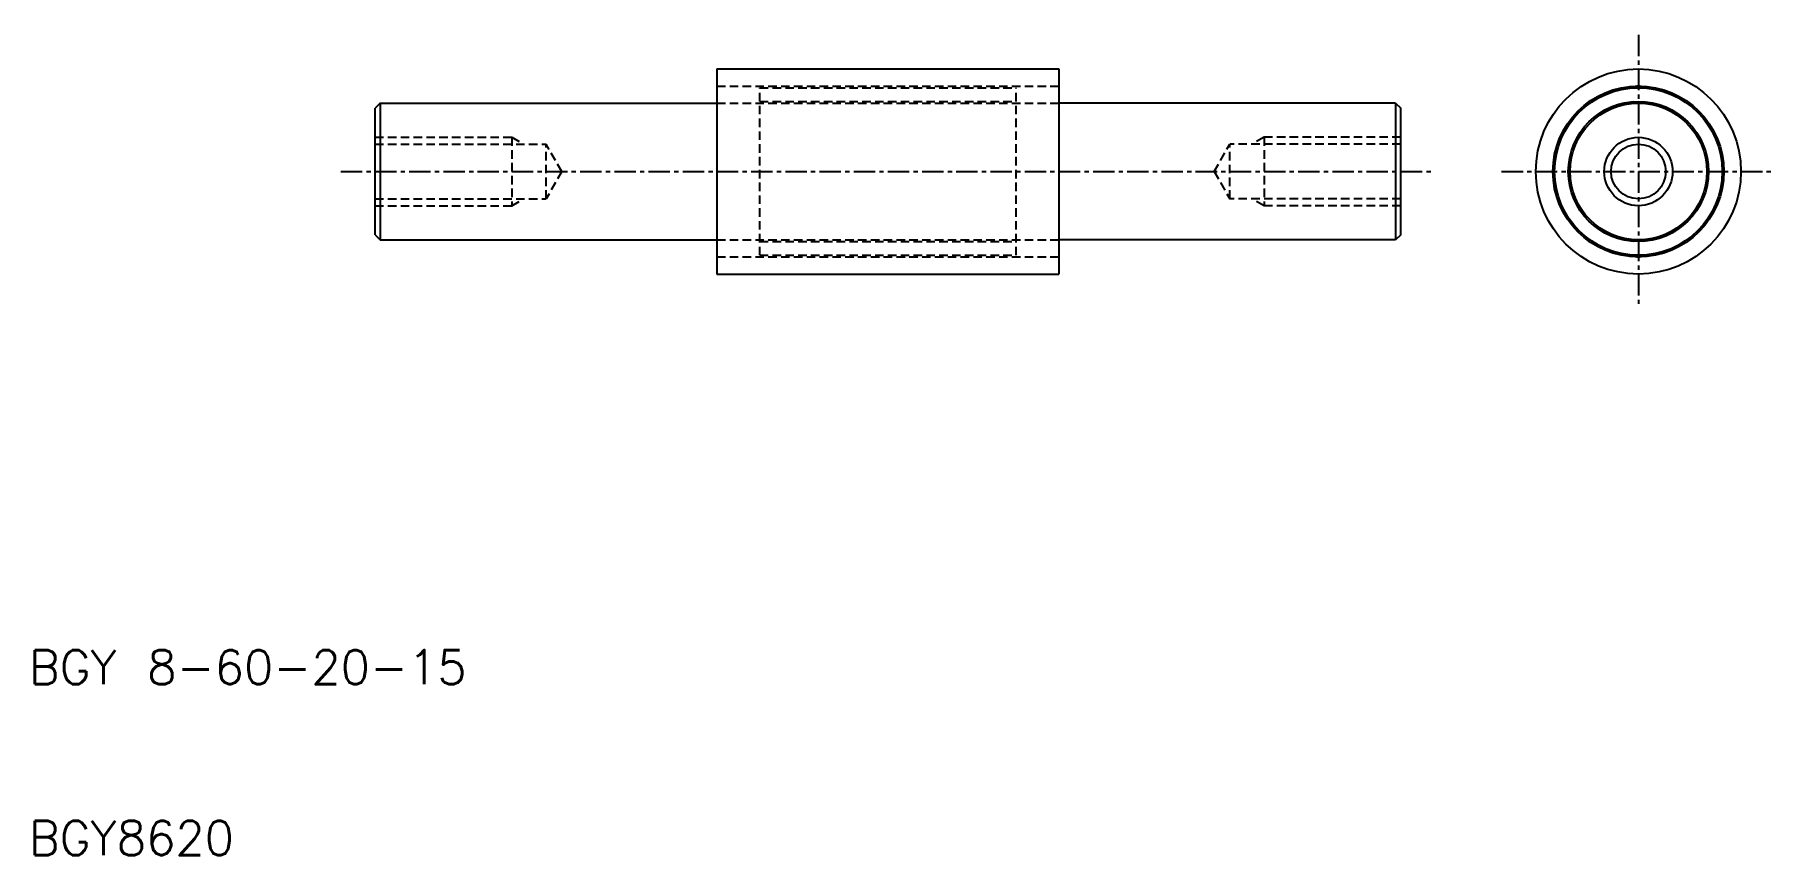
# Model space of a CAD drawing. Extents: x 427 to 528, y 486 to 534.
import ezdxf

# ---------------------------------------------------------------- set-up
doc = ezdxf.new("R2010")
doc.units = 0
doc.linetypes.add('CENTER', pattern=[2, 1.25, -0.25, 0.25, -0.25])
doc.linetypes.add('DASHED', pattern=[0.75, 0.5, -0.25])
doc.layers.get('0').update_dxf_attribs({"linetype": 'CONTINUOUS'})
doc.layers.add('CENTER', color=1, linetype='CENTER')
doc.styles.get("Standard").update_dxf_attribs({"font": 'txt.shx', "bigfont": 'bigfont.shx'})

msp = doc.modelspace()

# ---------------------------------------------------------------- linework, layer by layer
at = {"color": 7, "linetype": 'CONTINUOUS'}
for p, q in [((466.47, 532.32), (486.47, 532.32)), ((466.47, 532.32), (466.47, 520.32)), ((486.47, 532.32), (486.47, 520.32)), ((446.77, 530.32), (446.47, 530.02)), ((446.47, 522.62), (446.47, 530.02)), ((446.77, 530.32), (466.47, 530.32)), ((446.77, 530.32), (446.77, 522.32)), ((506.17, 530.32), (486.47, 530.32)), ((506.17, 530.32), (506.17, 522.32)), ((506.17, 530.32), (506.47, 530.02)), ((506.47, 522.62), (506.47, 530.02)), ((446.47, 522.62), (446.77, 522.32)), ((446.77, 522.32), (466.47, 522.32)), ((506.17, 522.32), (486.47, 522.32)), ((506.47, 522.62), (506.17, 522.32)), ((466.47, 520.32), (486.47, 520.32))]:
    msp.add_line(p, q, dxfattribs=at)
at = {"color": 3, "linetype": 'DASHED'}
for p, q in [((466.47, 531.32), (486.47, 531.32)), ((468.97, 521.42), (468.97, 531.22)), ((468.97, 531.22), (483.97, 531.22)), ((468.97, 530.42), (483.97, 530.42)), ((483.97, 521.42), (483.97, 531.22)), ((466.47, 530.32), (486.47, 530.32)), ((446.47, 528.32), (454.47, 528.32)), ((446.47, 527.92), (456.47, 527.92)), ((454.47, 528.32), (454.47, 524.32)), ((454.47, 528.32), (455.08, 527.97)), ((456.47, 524.72), (456.47, 527.92)), ((457.4, 526.32), (456.47, 527.92)), ((495.55, 526.32), (496.47, 527.92)), ((496.47, 524.72), (496.47, 527.92)), ((506.47, 527.92), (496.47, 527.92)), ((498.47, 528.32), (497.87, 527.97)), ((498.47, 528.32), (498.47, 524.32)), ((506.47, 528.32), (498.47, 528.32)), ((457.4, 526.32), (456.47, 524.72)), ((495.55, 526.32), (496.47, 524.72)), ((446.47, 524.72), (456.47, 524.72)), ((446.47, 524.32), (454.47, 524.32)), ((454.47, 524.32), (455.08, 524.67)), ((506.47, 524.72), (496.47, 524.72)), ((498.47, 524.32), (497.87, 524.67)), ((506.47, 524.32), (498.47, 524.32)), ((466.47, 522.32), (486.47, 522.32)), ((466.47, 521.32), (486.47, 521.32)), ((468.97, 522.22), (483.97, 522.22)), ((468.97, 521.42), (483.97, 521.42))]:
    msp.add_line(p, q, dxfattribs=at)
at = {"color": 7, "linetype": 'CONTINUOUS'}
for radius in [6, 5, 4.9, 4.1, 4, 1.6]:
    msp.add_circle((520.37, 526.32), radius, dxfattribs=at)
at = {"color": 3, "linetype": 'CONTINUOUS'}
msp.add_circle((520.37, 526.32), 2, dxfattribs=at)
at = {"color": 7, "linetype": 'CONTINUOUS'}
for centre, start, end in [((520.37, 530.82), 51.2606, 128.7394), ((520.37, 530.82), 235.0848, 304.9152), ((516.47, 528.57), 111.2606, 188.7394), ((516.47, 528.57), 295.0848, 4.9152), ((524.27, 528.57), 175.0848, 244.9152), ((524.27, 528.57), 351.2606, 68.7394), ((516.47, 524.07), 355.0848, 64.9152), ((524.27, 524.07), 115.0848, 184.9152), ((516.47, 524.07), 171.2606, 248.7394), ((524.27, 524.07), 291.2606, 8.7394), ((520.37, 521.82), 55.0848, 124.9152), ((520.37, 521.82), 231.2606, 308.7394)]:
    msp.add_arc(centre, 0.5, start, end, dxfattribs=at)
at = {"layer": 'CENTER', "color": 1, "linetype": 'CENTER'}
for p, q in [((520.37, 534.32), (520.37, 518.32)), ((444.47, 526.32), (508.47, 526.32)), ((512.37, 526.32), (528.37, 526.32))]:
    msp.add_line(p, q, dxfattribs=at)

# ---------------------------------------------------------------- texts
at = {"color": 7, "linetype": 'CONTINUOUS'}
for s, p in [('BGY 8-60-20-15', (426.22, 496.32)), ('BGY8620', (426.22, 486.32))]:
    msp.add_text(s, height=2, dxfattribs=at).set_placement(p)

doc.saveas('drawing.dxf')
